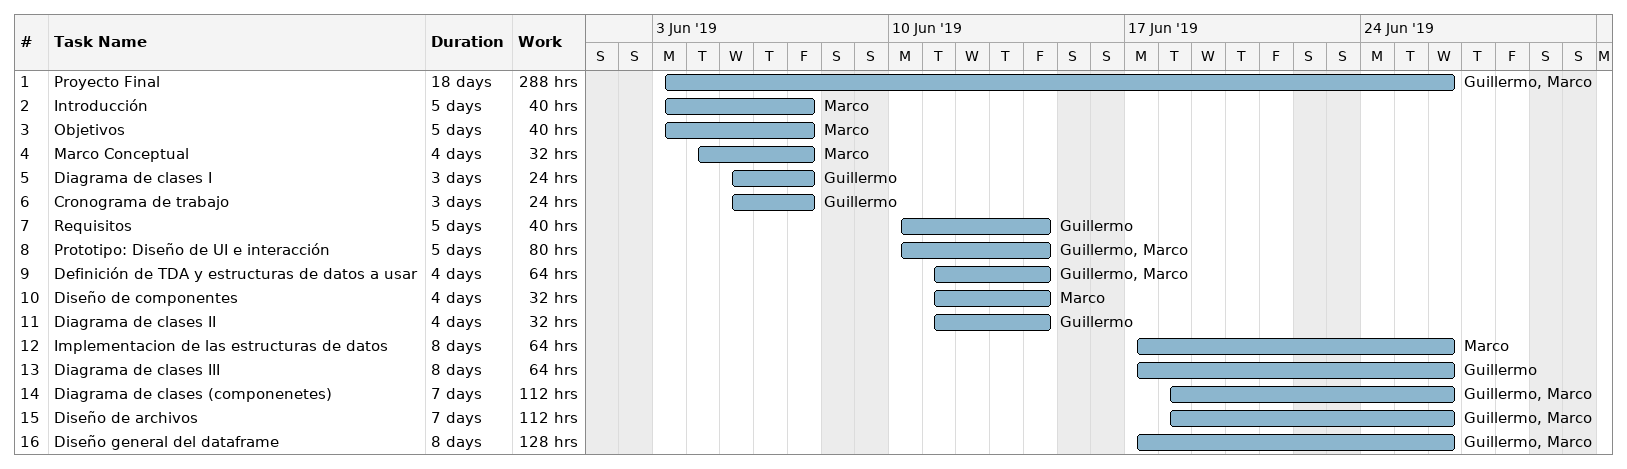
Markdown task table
| ID | Task | Duration | Start | Finish | Resources | Work (h) |
|---|---|---|---|---|---|---|
| 1 | Proyecto Final | 18d | 2019-06-03 | 2019-06-26 | Guillermo, Marco | 288 |
| 2 | Introducción | 5d | 2019-06-03 | 2019-06-07 | Marco | 40 |
| 3 | Objetivos | 5d | 2019-06-03 | 2019-06-07 | Marco | 40 |
| 4 | Marco Conceptual | 4d | 2019-06-04 | 2019-06-07 | Marco | 32 |
| 5 | Diagrama de clases I | 3d | 2019-06-05 | 2019-06-07 | Guillermo | 24 |
| 6 | Cronograma de trabajo | 3d | 2019-06-05 | 2019-06-07 | Guillermo | 24 |
| 7 | Requisitos | 5d | 2019-06-10 | 2019-06-14 | Guillermo | 40 |
| 8 | Prototipo: Diseño de UI e interacción | 5d | 2019-06-10 | 2019-06-14 | Guillermo, Marco | 80 |
| 9 | Definición de TDA y estructuras de datos a usar | 4d | 2019-06-11 | 2019-06-14 | Guillermo, Marco | 64 |
| 10 | Diseño de componentes | 4d | 2019-06-11 | 2019-06-14 | Marco | 32 |
| 11 | Diagrama de clases II | 4d | 2019-06-11 | 2019-06-14 | Guillermo | 32 |
| 12 | Implementacion de las estructuras de datos | 8d | 2019-06-17 | 2019-06-26 | Marco | 64 |
| 13 | Diagrama de clases III | 8d | 2019-06-17 | 2019-06-26 | Guillermo | 64 |
| 14 | Diagrama de clases (componenetes) | 7d | 2019-06-18 | 2019-06-26 | Guillermo, Marco | 112 |
| 15 | Diseño de archivos | 7d | 2019-06-18 | 2019-06-26 | Guillermo, Marco | 112 |
| 16 | Diseño general del dataframe | 8d | 2019-06-17 | 2019-06-26 | Guillermo, Marco | 128 |
